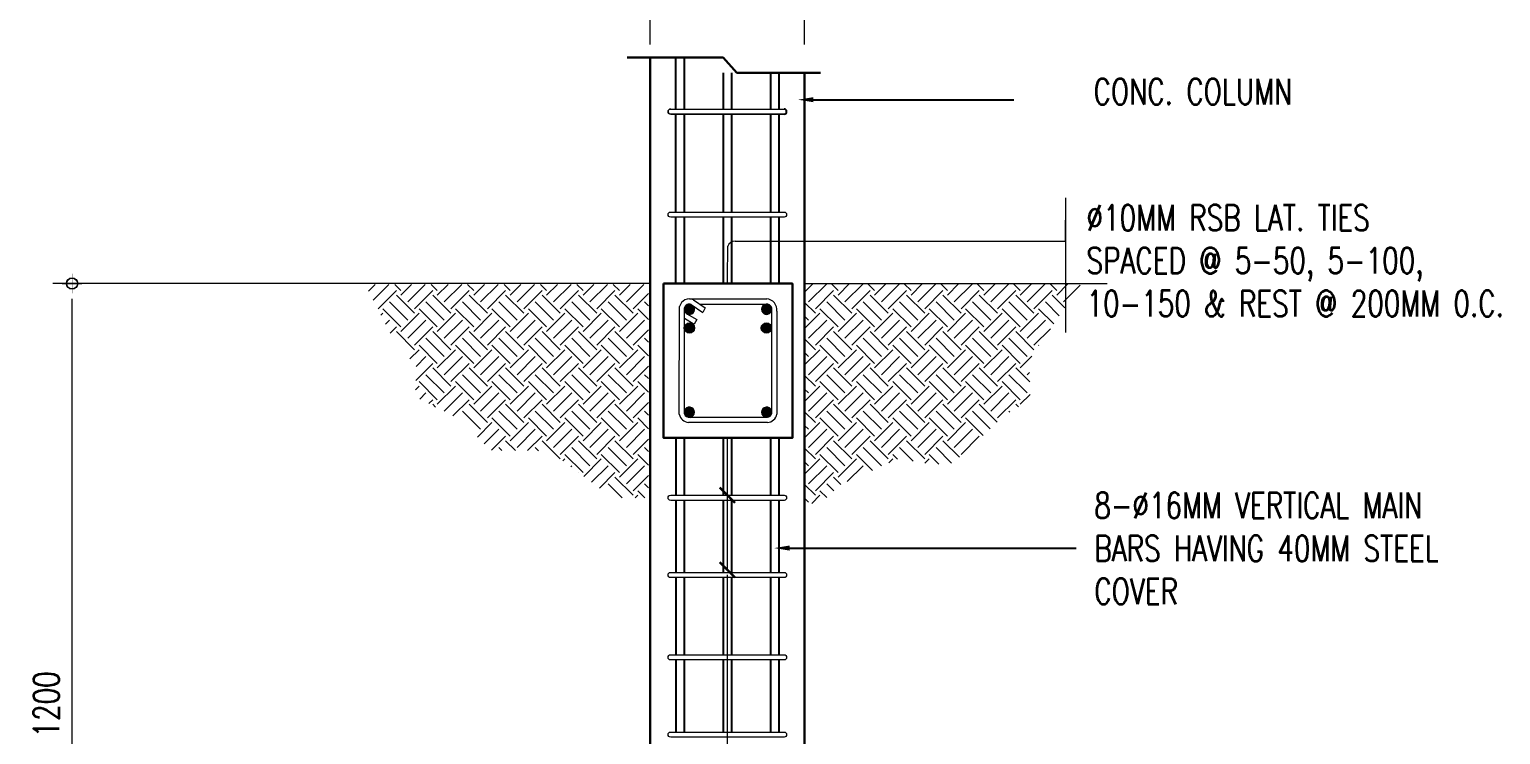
# Model space of a CAD drawing. Header units: millimetres. Extents: x 1634676 to 2568129, y -408635 to -190573.
# Drawn here: x 2464979 to 2467834, y -307053 to -305683 of the extents above; entities that cross this region are included whole.
import ezdxf
from ezdxf import colors
from ezdxf.entities.mleader import LeaderData, LeaderLine
from ezdxf.math import Vec2, Vec3

# ---------------------------------------------------------------- set-up
doc = ezdxf.new("R2010")
doc.units = ezdxf.units.MM
doc.header["$MEASUREMENT"] = 0
doc.layers.get('0').update_dxf_attribs({"lineweight": 15})
doc.layers.get('Defpoints').update_dxf_attribs({"color": 250})
for name, color, linetype, lineweight in [('.2', 2, 'Continuous', 20), ('Det. of Col. & Ftg.', 7, 'Continuous', 0), ('Plans', 7, 'Continuous', 18), ('ST-ANNOT_A', 74, 'Continuous', 20), ('ST-ANNOT_ALeadLines', 250, 'Continuous', 13), ('ST-COL_E', 6, 'Continuous', 30), ('ST-DIM_E', 250, 'Continuous', 13), ('ST-GIRDER_CONT', 3, 'Continuous', 30), ('ST-HAT_E', 250, 'Continuous', 9), ('ST-HATCH_E', 250, 'Continuous', 9), ('ST-STL_E', 5, 'Continuous', 25), ('ST-TIES_E', 14, 'Continuous', 15)]:
    doc.layers.add(name, color=color, linetype=linetype, lineweight=lineweight)
doc.styles.add('ST_TEXT', font='romans.shx', dxfattribs={"width": 0.75})
doc.styles.get("Standard").update_dxf_attribs({"font": 'GOTHIC.TTF'})
doc.dimstyles.new('ST_D25', dxfattribs={"dimscale": 25, "dimtxt": 2, "dimasz": 1.2, "dimexe": 1.5, "dimexo": 1, "dimgap": 1, "dimtad": 1, "dimdec": 0, "dimzin": 1, "dimdsep": 46, "dimtxsty": 'ST_TEXT', "dimblk": 'OpenIndicator', "dimcen": 1, "dimclrd": 256, "dimclre": 256, "dimclrt": 7, "dimadec": 0, "dimazin": 0, "dimtfac": 1, "dimtdec": 0, "dimtix": 1, "dimtmove": 2, "dimatfit": 3, "dimldrblk": 'OPEN90', "dimfxl": 0.075, "dimlwd": -1, "dimlwe": -1, "dimarcsym": 0})

# ---------------------------------------------------------------- blocks, each defined once
blk = doc.blocks.new('OpenIndicator')
at = {"layer": 'ST-DIM_E'}
h = blk.add_hatch(color=255, dxfattribs=at)
h.paths.add_polyline_path([(0.35, 0), (0.365, 0, 0.414214), (0, 0.365), (0, 0.35, -0.414214)])
h.paths.add_polyline_path([(0, 0.35), (0, 0.365, 0.414214), (-0.365, 0), (-0.35, 0, -0.414214)])
h.paths.add_polyline_path([(0, -0.35), (0, -0.365, 0.414214), (0.365, 0), (0.35, 0, -0.414214)])
h.paths.add_polyline_path([(-0.35, 0), (-0.365, 0, 0.414214), (0, -0.365), (0, -0.35, -0.414214)])
at = {"layer": 'ST-DIM_E', "color": 255}
blk.add_line((0, 0.634), (0, -0.634), dxfattribs=at)
at = {"layer": 'ST-DIM_E', "color": 255, "const_width": 0.01}
blk.add_lwpolyline([(-0.63, 0), (0.63, 0)], dxfattribs=at)
at = {"layer": 'ST-DIM_E', "color": 255}
for radius in [0.365, 0.35]:
    blk.add_circle((0, 0), radius, dxfattribs=at)
blk = doc.blocks.new('*D1605')
at = {"layer": 'Defpoints', "color": 0, "transparency": 16777216}
for p in [(2465062, -306176.7), (2465733.6, -306176.7), (2465733.6, -307811.5)]:
    blk.add_point(p, dxfattribs=at)
at = {"layer": 'ST-DIM_E', "transparency": 16777216}
for p, q in [((2465708.6, -306176.7), (2465024.5, -306176.7)), ((2465062, -307781.5), (2465062, -306206.7)), ((2465708.6, -307811.5), (2465024.5, -307811.5))]:
    blk.add_line(p, q, dxfattribs=at)
at = {"layer": 'ST-DIM_E', "transparency": 16777216, "xscale": 30, "yscale": 30, "zscale": 30}
for p, rotation in [((2465062, -306176.7), 90), ((2465062, -307811.5), 270)]:
    blk.add_blockref('OpenIndicator', p, dxfattribs=dict(at, rotation=rotation))
at = {"layer": 'ST-DIM_E', "color": 7, "transparency": 16777216, "insert": (2465012, -306994.1), "char_height": 50, "width": 285.539, "attachment_point": 5, "rotation": 90, "style": 'ST_TEXT'}
blk.add_mtext('1200', dxfattribs=at)
blk = doc.blocks.new('_Open90')
at = {"color": 0, "linetype": 'ByBlock', "lineweight": -2}
for p, q in [((0, 0), (-1, 0)), ((-0.5, 0.5), (0, 0)), ((0, 0), (-0.5, -0.5))]:
    blk.add_line(p, q, dxfattribs=at)
blk = doc.blocks.new('*D1603')
at = {"layer": 'Defpoints', "color": 0, "transparency": 16777216}
for p in [(2466483.6, -305640.8), (2466183.6, -305737.6), (2466483.6, -305737.6)]:
    blk.add_point(p, dxfattribs=at)
at = {"layer": 'ST-DIM_E', "transparency": 16777216}
for p, q in [((2466183.6, -305712.6), (2466183.6, -305603.3)), ((2466483.6, -305712.6), (2466483.6, -305603.3)), ((2466213.6, -305640.8), (2466453.6, -305640.8))]:
    blk.add_line(p, q, dxfattribs=at)
at = {"layer": 'ST-DIM_E', "transparency": 16777216, "xscale": 30, "yscale": 30, "zscale": 30, "rotation": 180}
blk.add_blockref('OpenIndicator', (2466183.6, -305640.8), dxfattribs=at)
at = {"layer": 'ST-DIM_E', "transparency": 16777216, "xscale": 30, "yscale": 30, "zscale": 30}
blk.add_blockref('OpenIndicator', (2466483.6, -305640.8), dxfattribs=at)
at = {"layer": 'ST-DIM_E', "color": 7, "transparency": 16777216, "insert": (2466333.6, -305590.8), "char_height": 50, "width": 9.672, "attachment_point": 5, "style": 'ST_TEXT'}
blk.add_mtext('300', dxfattribs=at)
blk = doc.blocks.new('HJHGJGJGJ')
blk.add_wipeout([(1222568.1, -329153.3), (1222568.1, -329453.3), (1222818.1, -329453.3), (1222818.1, -329153.3)]).dxf.layer = 'ST-HAT_E'
at = {"layer": 'ST-TIES_E'}
h = blk.add_hatch(color=256, dxfattribs=at)
h.dxf.hatch_style = 1
h.paths.add_polyline_path([(1222625.7, -329196.7), (1222621.6, -329193.9, 0.437054), (1222608.5, -329200.5), (1222608.5, -329206.1, 1.241381)])
h = blk.add_hatch(color=256, dxfattribs=at)
h.dxf.hatch_style = 1
h.paths.add_polyline_path([(1222775.7, -329196.7), (1222771.6, -329193.9, 0.437054), (1222758.5, -329200.5), (1222758.5, -329206.1, 1.241381)])
h = blk.add_hatch(color=256, dxfattribs=at)
h.dxf.hatch_style = 1
h.paths.add_polyline_path([(1222625.6, -329233.2), (1222621.6, -329230.3, 0.437054), (1222608.4, -329236.9), (1222608.4, -329242.5, 1.241381)])
h = blk.add_hatch(color=256, dxfattribs=at)
h.dxf.hatch_style = 1
h.paths.add_polyline_path([(1222774.9, -329233.2), (1222770.9, -329230.3, 0.437054), (1222757.8, -329236.9), (1222757.8, -329242.5, 1.241381)])
h = blk.add_hatch(color=256, dxfattribs=at)
h.dxf.hatch_style = 1
h.paths.add_polyline_path([(1222625.7, -329396.7), (1222621.6, -329393.9, 0.437054), (1222608.5, -329400.5), (1222608.5, -329406.1, 1.241381)])
h = blk.add_hatch(color=256, dxfattribs=at)
h.dxf.hatch_style = 1
h.paths.add_polyline_path([(1222775.7, -329396.7), (1222771.6, -329393.9, 0.437054), (1222758.5, -329400.5), (1222758.5, -329406.1, 1.241381)])
at = {"layer": 'ST-GIRDER_CONT'}
blk.add_lwpolyline([(1222568.1, -329153.3), (1222818.1, -329153.3), (1222818.1, -329453.3), (1222568.1, -329453.3)], close=True, dxfattribs=at)
at = {"layer": 'ST-TIES_E'}
for p, q in [((1222598.5, -329407.2), (1222598.9, -329197.7)), ((1222608.5, -329220.8), (1222608.5, -329200.5)), ((1222618.1, -329183.3), (1222768.1, -329183.3)), ((1222621.6, -329193.9), (1222644.3, -329209.7)), ((1222625.8, -329184.8), (1222648.8, -329200.8)), ((1222638, -329193.3), (1222768.1, -329193.3)), ((1222648.8, -329200.8), (1222644.3, -329209.7)), ((1222777.7, -329200.6), (1222777.7, -329405.9)), ((1222608.5, -329406.1), (1222608.5, -329220.8)), ((1222608.5, -329220.8), (1222627.6, -329232)), ((1222613.2, -329212), (1222632.2, -329223.1)), ((1222632.2, -329223.1), (1222627.6, -329232)), ((1222787.7, -329207), (1222787.7, -329407)), ((1222769.5, -329423.2), (1222616.1, -329423.2)), ((1222769.5, -329413.2), (1222616.7, -329413.2))]:
    blk.add_line(p, q, dxfattribs=at)
for centre in [(1222618, -329239.7), (1222767.4, -329239.7)]:
    blk.add_circle(centre, 10, dxfattribs=at)
for centre, radius, start, end in [((1222618.1, -329203.3), 20, 67.4593, 163.7372), ((1222618.1, -329203.3), 10, 69.3054, 163.7372), ((1222618.1, -329203.3), 10, 196.2628, 40.8495), ((1222768.1, -329203.3), 10, 15.3146, 344.6854), ((1222766.6, -329204.5), 21.3, 353.3121, 85.875), ((1222618.1, -329403.3), 10, 196.2628, 163.7372), ((1222768.1, -329403.3), 10, 15.3146, 261.7657), ((1222768.1, -329403.3), 10, 278.2343, 344.6854), ((1222618.1, -329403.3), 20, 191.4478, 264.18), ((1222768.2, -329403.3), 19.9, 273.8151, 349.2964)]:
    blk.add_arc(centre, radius, start, end, dxfattribs=at)

msp = doc.modelspace()

# ---------------------------------------------------------------- hatches: boundary and pattern name
at = {"layer": 'ST-HATCH_E', "ltscale": 100}
h = msp.add_hatch(dxfattribs=at)
h.set_pattern_fill('EARTH', color=256, scale=200, angle=45)
h.set_pattern_definition([(45, (434138.04, -96356.42), (7e-15, 70.7106781), [50, -50]), (45, (434124.784, -96343.16), (7e-15, 70.7106781), [50, -50]), (45, (434111.526, -96329.9), (7e-15, 70.7106781), [50, -50]), (135, (434111.526, -96321.06), (-70.7106781, 1e-14), [50, -50]), (135, (434124.784, -96307.804), (-70.7106781, 1e-14), [50, -50]), (135, (434138.04, -96294.546), (-70.7106781, 1e-14), [50, -50])])
h.paths.add_polyline_path([(2466180.6, -306178.3), (2465630.4, -306178.3), (2465682, -306278.7), (2465729.7, -306338), (2465727.8, -306396.4), (2465812.4, -306439.8), (2465874.8, -306500.6), (2465988.5, -306501.7), (2466092.4, -306579.6), (2466123.1, -306593), (2466180.6, -306593)])
h.paths.add_polyline_path([(2466919.2, -306327.5), (2466483.6, -306327.5), (2466483.6, -306608.1), (2466522.7, -306596), (2466551.7, -306568.1), (2466665.4, -306516.8), (2466731.8, -306528.1), (2466770.8, -306525.4), (2466809.8, -306491), (2466869.8, -306433.7), (2466921.7, -306402)])
h.paths.add_polyline_path([(2467019.7, -306178.3), (2466483.6, -306176.7), (2466483.6, -306327.5), (2466919.2, -306327.5), (2466929.1, -306310.3)])

# ---------------------------------------------------------------- linework, layer by layer
msp.add_line((2466989.7, -306094.3), (2466989.7, -306053.5))
at = {"layer": 'Det. of Col. & Ftg.', "lineweight": 20}
msp.add_arc((2466223.6, -305842.8), 5, 90, 270, dxfattribs=at)
at = {"layer": 'Plans'}
msp.add_line((2466183.6, -306176.7), (2465645.4, -306176.7), dxfattribs=at)
at = {"layer": 'ST-ANNOT_ALeadLines'}
for p, q in [((2466989.7, -306010.1), (2466989.7, -306271.6)), ((2466348.6, -306094.3), (2466989.7, -306094.3))]:
    msp.add_line(p, q, dxfattribs=at)
for centre in [(2466348.6, -306109.3), (2466348.6, -306340.8)]:
    msp.add_arc(centre, 15, 90, 159.5757, dxfattribs=at)
at = {"layer": 'ST-COL_E'}
for p, q in [((2466139.5, -305737.6), (2466325.6, -305737.6)), ((2466183.6, -307811.5), (2466183.6, -305737.6)), ((2466325.6, -305737.6), (2466352.1, -305767.8)), ((2466352.1, -305767.8), (2466514.4, -305767.8)), ((2466483.6, -307811.5), (2466483.6, -305767.8))]:
    msp.add_line(p, q, dxfattribs=at)
at = {"layer": 'ST-HATCH_E', "ltscale": 100}
msp.add_line((2466483.6, -306176.7), (2467070.4, -306176.7), dxfattribs=at)
at = {"layer": 'ST-STL_E'}
for p, q in [((2466233.6, -305837.8), (2466233.6, -305737.6)), ((2466233.6, -305837.8), (2466233.6, -305737.6)), ((2466249.6, -305737.6), (2466249.6, -305837.8)), ((2466249.6, -305737.6), (2466249.6, -305837.8)), ((2466325.6, -305767.8), (2466325.6, -305837.8)), ((2466325.6, -305767.8), (2466325.6, -305837.8)), ((2466341.6, -305767.8), (2466341.6, -305837.8)), ((2466341.6, -305767.8), (2466341.6, -305837.8)), ((2466417.6, -305767.8), (2466417.6, -305837.8)), ((2466417.6, -305767.8), (2466417.6, -305837.8)), ((2466433.6, -305767.8), (2466433.6, -305837.8)), ((2466433.6, -305767.8), (2466433.6, -305837.8)), ((2466233.6, -306037.8), (2466233.6, -305847.8)), ((2466233.6, -306037.8), (2466233.6, -305847.8)), ((2466249.6, -305847.8), (2466249.6, -306037.8)), ((2466249.6, -305847.8), (2466249.6, -306037.8)), ((2466325.6, -305847.8), (2466325.6, -306037.8)), ((2466325.6, -305847.8), (2466325.6, -306037.8)), ((2466341.6, -305847.8), (2466341.6, -306037.8)), ((2466341.6, -305847.8), (2466341.6, -306037.8)), ((2466417.6, -305847.8), (2466417.6, -306037.8)), ((2466417.6, -305847.8), (2466417.6, -306037.8)), ((2466433.6, -305847.8), (2466433.6, -306037.8)), ((2466433.6, -305847.8), (2466433.6, -306037.8)), ((2466233.6, -306237.8), (2466233.6, -306047.8)), ((2466233.6, -306237.8), (2466233.6, -306047.8)), ((2466249.6, -306047.8), (2466249.6, -306237.8)), ((2466249.6, -306047.8), (2466249.6, -306237.8)), ((2466325.6, -306047.8), (2466325.6, -306237.8)), ((2466325.6, -306047.8), (2466325.6, -306237.8)), ((2466341.6, -306047.8), (2466341.6, -306237.8)), ((2466341.6, -306047.8), (2466341.6, -306237.8)), ((2466417.6, -306047.8), (2466417.6, -306237.8)), ((2466417.6, -306047.8), (2466417.6, -306237.8)), ((2466433.6, -306047.8), (2466433.6, -306237.8)), ((2466433.6, -306047.8), (2466433.6, -306237.8)), ((2466233.6, -306437.8), (2466233.6, -306247.8)), ((2466233.6, -306437.8), (2466233.6, -306247.8)), ((2466249.6, -306247.8), (2466249.6, -306437.8)), ((2466249.6, -306247.8), (2466249.6, -306437.8)), ((2466325.6, -306247.8), (2466325.6, -306437.8)), ((2466325.6, -306247.8), (2466325.6, -306437.8)), ((2466341.6, -306247.8), (2466341.6, -306437.8)), ((2466341.6, -306247.8), (2466341.6, -306437.8)), ((2466417.6, -306247.8), (2466417.6, -306437.8)), ((2466417.6, -306247.8), (2466417.6, -306437.8)), ((2466433.6, -306247.8), (2466433.6, -306437.8)), ((2466433.6, -306247.8), (2466433.6, -306437.8)), ((2466233.6, -306447.8), (2466233.6, -306587.8)), ((2466233.6, -306447.8), (2466233.6, -306587.8)), ((2466249.6, -306447.8), (2466249.6, -306587.8)), ((2466249.6, -306447.8), (2466249.6, -306587.8)), ((2466325.6, -306447.8), (2466325.6, -306587.8)), ((2466325.6, -306447.8), (2466325.6, -306587.8)), ((2466341.6, -306447.8), (2466341.6, -306587.8)), ((2466341.6, -306447.8), (2466341.6, -306587.8)), ((2466417.6, -306447.8), (2466417.6, -306587.8)), ((2466417.6, -306447.8), (2466417.6, -306587.8)), ((2466433.6, -306447.8), (2466433.6, -306587.8)), ((2466433.6, -306447.8), (2466433.6, -306587.8)), ((2466233.6, -306597.8), (2466233.6, -306737.8)), ((2466233.6, -306597.8), (2466233.6, -306737.8)), ((2466249.6, -306597.8), (2466249.6, -306737.8)), ((2466249.6, -306597.8), (2466249.6, -306737.8)), ((2466325.6, -306597.8), (2466325.6, -306737.8)), ((2466325.6, -306597.8), (2466325.6, -306737.8)), ((2466341.6, -306597.8), (2466341.6, -306737.8)), ((2466341.6, -306597.8), (2466341.6, -306737.8)), ((2466417.6, -306597.8), (2466417.6, -306737.8)), ((2466417.6, -306597.8), (2466417.6, -306737.8)), ((2466433.6, -306597.8), (2466433.6, -306737.8)), ((2466433.6, -306597.8), (2466433.6, -306737.8)), ((2466233.6, -306747.8), (2466233.6, -306897.8)), ((2466233.6, -306747.8), (2466233.6, -306897.8)), ((2466249.6, -306747.8), (2466249.6, -306897.8)), ((2466249.6, -306747.8), (2466249.6, -306897.8)), ((2466325.6, -306747.8), (2466325.6, -306897.8)), ((2466325.6, -306747.8), (2466325.6, -306897.8)), ((2466341.6, -306747.8), (2466341.6, -306897.8)), ((2466341.6, -306747.8), (2466341.6, -306897.8)), ((2466417.6, -306747.8), (2466417.6, -306897.8)), ((2466417.6, -306747.8), (2466417.6, -306897.8)), ((2466433.6, -306747.8), (2466433.6, -306897.8)), ((2466433.6, -306747.8), (2466433.6, -306897.8)), ((2466233.6, -306907.8), (2466233.6, -307047.8)), ((2466233.6, -306907.8), (2466233.6, -307047.8)), ((2466249.6, -306907.8), (2466249.6, -307047.8)), ((2466249.6, -306907.8), (2466249.6, -307047.8)), ((2466325.6, -306907.8), (2466325.6, -307047.8)), ((2466325.6, -306907.8), (2466325.6, -307047.8)), ((2466341.6, -306907.8), (2466341.6, -307047.8)), ((2466341.6, -306907.8), (2466341.6, -307047.8)), ((2466417.6, -306907.8), (2466417.6, -307047.8)), ((2466417.6, -306907.8), (2466417.6, -307047.8)), ((2466433.6, -306907.8), (2466433.6, -307047.8)), ((2466433.6, -306907.8), (2466433.6, -307047.8))]:
    msp.add_line(p, q, dxfattribs=at)
msp.add_arc((2466443.6, -305842.8), 5, 270, 90, dxfattribs=at)
at = {"layer": 'ST-TIES_E'}
for p, q in [((2466223.6, -305837.8), (2466443.6, -305837.8)), ((2466223.6, -305847.8), (2466443.6, -305847.8))]:
    msp.add_line(p, q, dxfattribs=at)
for points in [[(2466223.6, -305837.8), (2466443.6, -305837.8, -1), (2466443.6, -305847.8), (2466223.6, -305847.8, -1)], [(2466223.6, -306037.8), (2466443.6, -306037.8, -1), (2466443.6, -306047.8), (2466223.6, -306047.8, -1)], [(2466223.6, -306237.8), (2466443.6, -306237.8, -1), (2466443.6, -306247.8), (2466223.6, -306247.8, -1)], [(2466223.6, -306437.8), (2466443.6, -306437.8, -1), (2466443.6, -306447.8), (2466223.6, -306447.8, -1)], [(2466223.6, -306587.8), (2466443.6, -306587.8, -1), (2466443.6, -306597.8), (2466223.6, -306597.8, -1)], [(2466223.6, -306737.8), (2466443.6, -306737.8, -1), (2466443.6, -306747.8), (2466223.6, -306747.8, -1)], [(2466223.6, -306897.8), (2466443.6, -306897.8, -1), (2466443.6, -306907.8), (2466223.6, -306907.8, -1)], [(2466223.6, -307047.8), (2466443.6, -307047.8, -1), (2466443.6, -307057.8), (2466223.6, -307057.8, -1)]]:
    msp.add_lwpolyline(points, format="xyb", close=True, dxfattribs=at)

# ---------------------------------------------------------------- texts
at = {"layer": 'ST-ANNOT_A', "char_height": 50, "attachment_point": 4, "style": 'ST_TEXT'}
for s, width, gutter_width, heights, insert in [('CONC. COLUMN', 1168.211, 178, [229.4], (2467044.2, -305803.9)), ('%%C10MM RSB LAT. TIES \\PSPACED @ 5-50, 5-100, \\P10-150 & REST @ 200MM 0.C.', 1330.566, 1, [0], (2467030.6, -306132.2)), ('8-%%C16MM VERTICAL MAIN BARS HAVING 40MM STEEL COVER', 854.272, 1, [0], (2467045.7, -306691.1))]:
    msp.add_mtext_dynamic_manual_height_columns(s, width=width, gutter_width=gutter_width, heights=heights, dxfattribs=dict(at, insert=insert))

# ---------------------------------------------------------------- dimensions: what is measured, and where the dimension line sits
at = {"layer": 'ST-DIM_E'}
dim = msp.add_linear_dim(base=(2466483.6, -305640.8), p1=(2466183.6, -305737.6), p2=(2466483.6, -305737.6), text='300', dimstyle='ST_D25', dxfattribs=at)
dim.commit()
dim.dimension.update_dxf_attribs({"geometry": '*D1603', "text_midpoint": (2466333.6, -305590.8)})
dim = msp.add_linear_dim(base=(2465062, -306176.7), p1=(2465733.6, -307811.5), p2=(2465733.6, -306176.7), angle=90, text='1200', dimstyle='ST_D25', dxfattribs=at)
dim.commit()
dim.dimension.update_dxf_attribs({"geometry": '*D1605', "text_midpoint": (2465012, -306994.1)})

# ---------------------------------------------------------------- leaders
at = {"layer": 'ST-ANNOT_ALeadLines'}
for points in [[(2466333.6, -306232.8), (2466334.2, -306166.2), (2466334.5, -306104.1)], [(2466333.6, -306437.8), (2466334.2, -306371.2), (2466334.5, -306335.6)], [(2466333.6, -306587.8), (2466334.2, -306521.2), (2466333.6, -306437.8)], [(2466333.6, -306732.8), (2466334.2, -306666.2), (2466333.6, -306582.8)], [(2466333.6, -307477.3), (2466334.2, -307410.7), (2466333.6, -306742.8)]]:
    msp.add_leader(points, dimstyle='ST_D25', override={"dimldrblk": 'ArchTick'}, dxfattribs=at)
ml = msp.add_multileader_mtext('Standard', dxfattribs=at)
ml.set_content('', color=256)
ml.set_leader_properties()
ml.build(insert=Vec2(0, 0))
ml.multileader.update_dxf_attribs({"dogleg_length": 116.8, "arrow_head_size": 30})
ctx = ml.context
ctx.base_point, ctx.char_height, ctx.arrow_head_size, ctx.landing_gap_size, ctx.plane_origin = Vec3(2466889.5, -305819.7), 180, 30, 90, Vec3(2468189, -305840)
notes = []
notes.append((ctx, [(0, (1, 1, 0), (2466772.7, -305819.7), (1, 0), 116.8, [(0, [(2466470.7, -305819.7)], 0, [])])]))
ctx.mtext.insert, ctx.mtext.flow_direction = Vec3(2466979.5, -305729.7), 5
at = {"layer": 'ST-STL_E'}
ml = msp.add_multileader_mtext('Standard', dxfattribs=at)
ml.set_content('', color=256)
ml.set_leader_properties()
ml.build(insert=Vec2(0, 0))
ml.multileader.update_dxf_attribs({"dogleg_length": 0.36, "arrow_head_size": 30})
ctx = ml.context
ctx.base_point, ctx.char_height, ctx.arrow_head_size, ctx.landing_gap_size, ctx.plane_origin = Vec3(2467010.5, -306690.5), 180, 30, 90, Vec3(2468207, -306710.8)
notes.append((ctx, [(0, (1, 1, 0), (2466790.7, -306690.5), (1, 0), 219.8, [(0, [(2466424.4, -306690.5)], 0, [])])]))
ctx.mtext.insert, ctx.mtext.flow_direction = Vec3(2467100.5, -306600.5), 5
for ctx, leaders in notes:
    for number, flags, end, landing, length, lines in leaders:
        leader = LeaderData()
        leader.index, (leader.has_last_leader_line, leader.has_dogleg_vector, leader.attachment_direction) = number, flags
        leader.last_leader_point, leader.dogleg_vector, leader.dogleg_length = Vec3(end), Vec3(landing), length
        for number, points, colour, breaks in lines:
            line = LeaderLine()
            line.index, line.vertices, line.color, line.breaks = number, Vec3.list(points), colors.encode_raw_color(colour), breaks
            leader.lines.append(line)
        ctx.leaders.append(leader)

# ---------------------------------------------------------------- next in the draw order: block references
at = {"layer": '.2'}
msp.add_blockref('HJHGJGJGJ', (1243641.9, 22976.6), dxfattribs=at)

doc.saveas('drawing.dxf')
